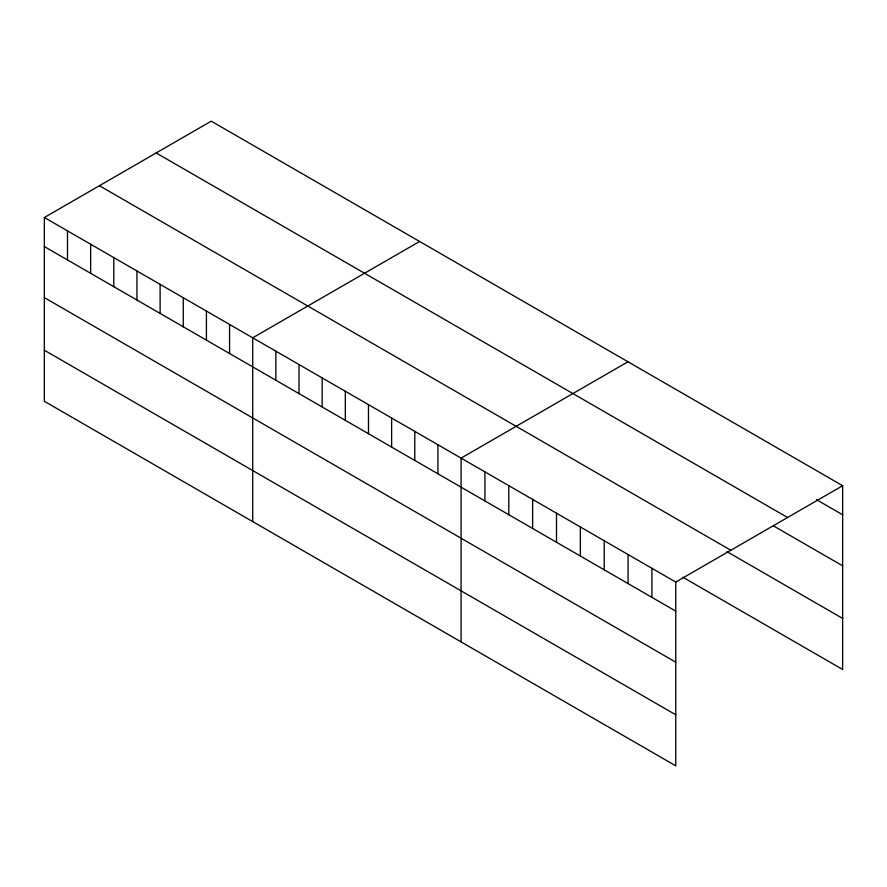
<?xml version="1.0" encoding="UTF-8"?>
<svg xmlns="http://www.w3.org/2000/svg" width="887" height="887" viewBox="0 0 887 887"><rect width="100%" height="100%" fill="white"/><g stroke="black" fill="none" stroke-linecap="round" stroke-linejoin="round"><path stroke-width="1.33" d="M44.35 217.515L675.761 582.06L675.761 765.836L44.35 401.29L44.35 217.515L211.239 121.164L842.65 485.71L842.65 669.485L682.835 577.215M419.606 241.464L252.717 337.814L252.717 521.589M627.974 361.763L461.085 458.113L461.085 641.889M675.761 582.06L842.65 485.71M816.406 499.625L842.65 514.77M156.167 152.952L787.578 517.498M773.475 525.891L842.65 565.828M99.422 185.716L730.833 550.262M726.963 551.636L842.65 618.427M44.35 246.575L675.761 611.121M44.35 297.633L675.761 662.179M44.35 350.243L675.761 714.778M651.912 568.279L651.912 597.35M628.063 554.508L628.063 583.579M604.202 540.737L604.202 569.809M580.353 526.967L580.353 556.038M556.493 513.196L556.493 542.256M532.643 499.425L532.643 528.486M508.794 485.655L508.794 514.715M484.934 471.884L484.934 500.944M437.934 444.742L437.934 473.813M414.783 431.381L414.783 460.442M391.633 418.01L391.633 447.07M368.482 404.638L368.482 433.71M345.32 391.278L345.32 420.338M322.169 377.906L322.169 406.978M299.019 364.546L299.019 393.606M275.868 351.174L275.868 380.246M229.567 324.442L229.567 353.514M206.416 311.082L206.416 340.142M183.265 297.71L183.265 326.771M160.115 284.339L160.115 313.41M136.953 270.978L136.953 300.039M113.802 257.607L113.802 286.678M90.651 244.247L90.651 273.307M67.501 230.875L67.501 259.946"/></g></svg>
